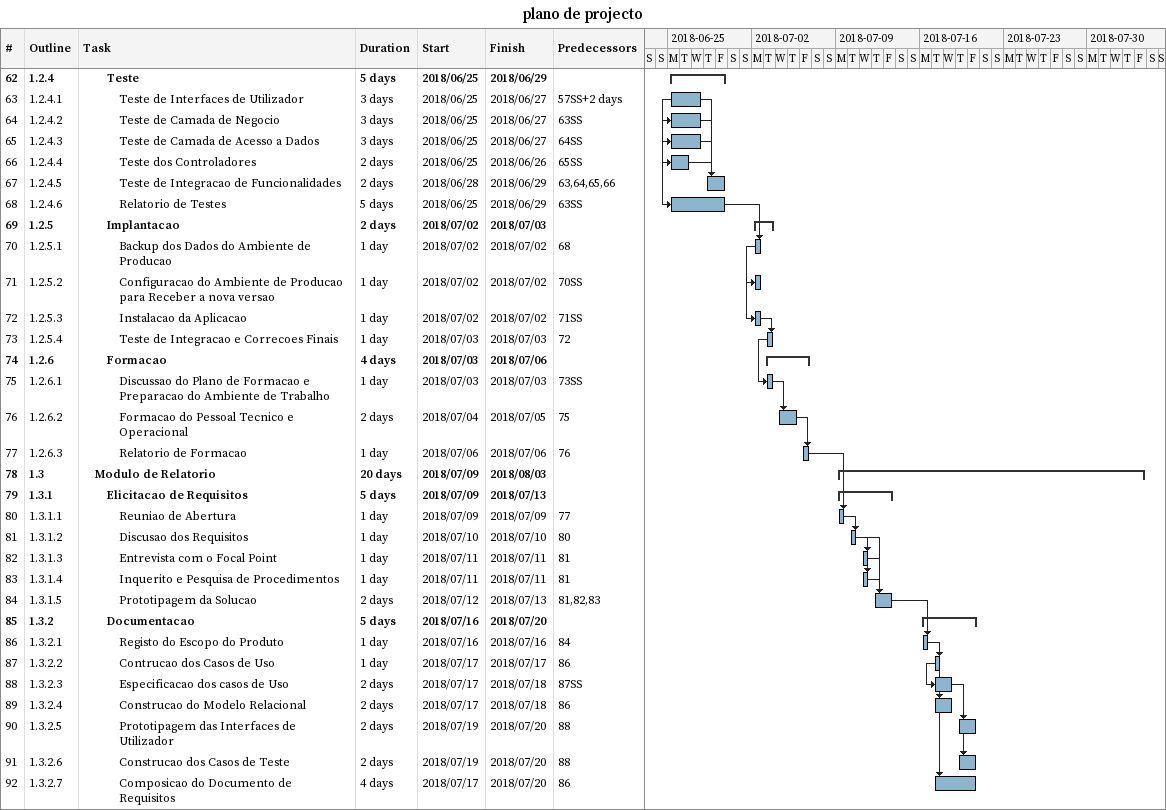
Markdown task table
plano de projecto

| ID | WBS | Task | Duration | Start | Finish | Predecessors |
|---|---|---|---|---|---|---|
| 62 | 1.2.4 | **Teste** | 5d | 2018-06-25 | 2018-06-29 |  |
| 63 | 1.2.4.1 | Teste de Interfaces de Utilizador | 3d | 2018-06-25 | 2018-06-27 | 57SS+2d |
| 64 | 1.2.4.2 | Teste de Camada de Negocio | 3d | 2018-06-25 | 2018-06-27 | 63SS |
| 65 | 1.2.4.3 | Teste de Camada de Acesso a Dados | 3d | 2018-06-25 | 2018-06-27 | 64SS |
| 66 | 1.2.4.4 | Teste dos Controladores | 2d | 2018-06-25 | 2018-06-26 | 65SS |
| 67 | 1.2.4.5 | Teste de Integracao de Funcionalidades | 2d | 2018-06-28 | 2018-06-29 | 63, 64, 65, 66 |
| 68 | 1.2.4.6 | Relatorio de Testes | 5d | 2018-06-25 | 2018-06-29 | 63SS |
| 69 | 1.2.5 | **Implantacao** | 2d | 2018-07-02 | 2018-07-03 |  |
| 70 | 1.2.5.1 | Backup dos Dados do Ambiente de Producao | 1d | 2018-07-02 | 2018-07-02 | 68 |
| 71 | 1.2.5.2 | Configuracao do Ambiente de Producao para Receber a nova versao | 1d | 2018-07-02 | 2018-07-02 | 70SS |
| 72 | 1.2.5.3 | Instalacao da Aplicacao | 1d | 2018-07-02 | 2018-07-02 | 71SS |
| 73 | 1.2.5.4 | Teste de Integracao e Correcoes Finais | 1d | 2018-07-03 | 2018-07-03 | 72 |
| 74 | 1.2.6 | **Formacao** | 4d | 2018-07-03 | 2018-07-06 |  |
| 75 | 1.2.6.1 | Discussao do Plano de Formacao e Preparacao do Ambiente de Trabalho | 1d | 2018-07-03 | 2018-07-03 | 73SS |
| 76 | 1.2.6.2 | Formacao do Pessoal Tecnico e Operacional | 2d | 2018-07-04 | 2018-07-05 | 75 |
| 77 | 1.2.6.3 | Relatorio de Formacao | 1d | 2018-07-06 | 2018-07-06 | 76 |
| 78 | 1.3 | **Modulo de Relatorio** | 20d | 2018-07-09 | 2018-08-03 |  |
| 79 | 1.3.1 | **Elicitacao de Requisitos** | 5d | 2018-07-09 | 2018-07-13 |  |
| 80 | 1.3.1.1 | Reuniao de Abertura | 1d | 2018-07-09 | 2018-07-09 | 77 |
| 81 | 1.3.1.2 | Discusao dos Requisitos | 1d | 2018-07-10 | 2018-07-10 | 80 |
| 82 | 1.3.1.3 | Entrevista com o Focal Point | 1d | 2018-07-11 | 2018-07-11 | 81 |
| 83 | 1.3.1.4 | Inquerito e Pesquisa de Procedimentos | 1d | 2018-07-11 | 2018-07-11 | 81 |
| 84 | 1.3.1.5 | Prototipagem da Solucao | 2d | 2018-07-12 | 2018-07-13 | 81, 82, 83 |
| 85 | 1.3.2 | **Documentacao** | 5d | 2018-07-16 | 2018-07-20 |  |
| 86 | 1.3.2.1 | Registo do Escopo do Produto | 1d | 2018-07-16 | 2018-07-16 | 84 |
| 87 | 1.3.2.2 | Contrucao dos Casos de Uso | 1d | 2018-07-17 | 2018-07-17 | 86 |
| 88 | 1.3.2.3 | Especificacao dos casos de Uso | 2d | 2018-07-17 | 2018-07-18 | 87SS |
| 89 | 1.3.2.4 | Construcao do Modelo Relacional | 2d | 2018-07-17 | 2018-07-18 | 86 |
| 90 | 1.3.2.5 | Prototipagem das Interfaces de Utilizador | 2d | 2018-07-19 | 2018-07-20 | 88 |
| 91 | 1.3.2.6 | Construcao dos Casos de Teste | 2d | 2018-07-19 | 2018-07-20 | 88 |
| 92 | 1.3.2.7 | Composicao do Documento de Requisitos | 4d | 2018-07-17 | 2018-07-20 | 86 |
